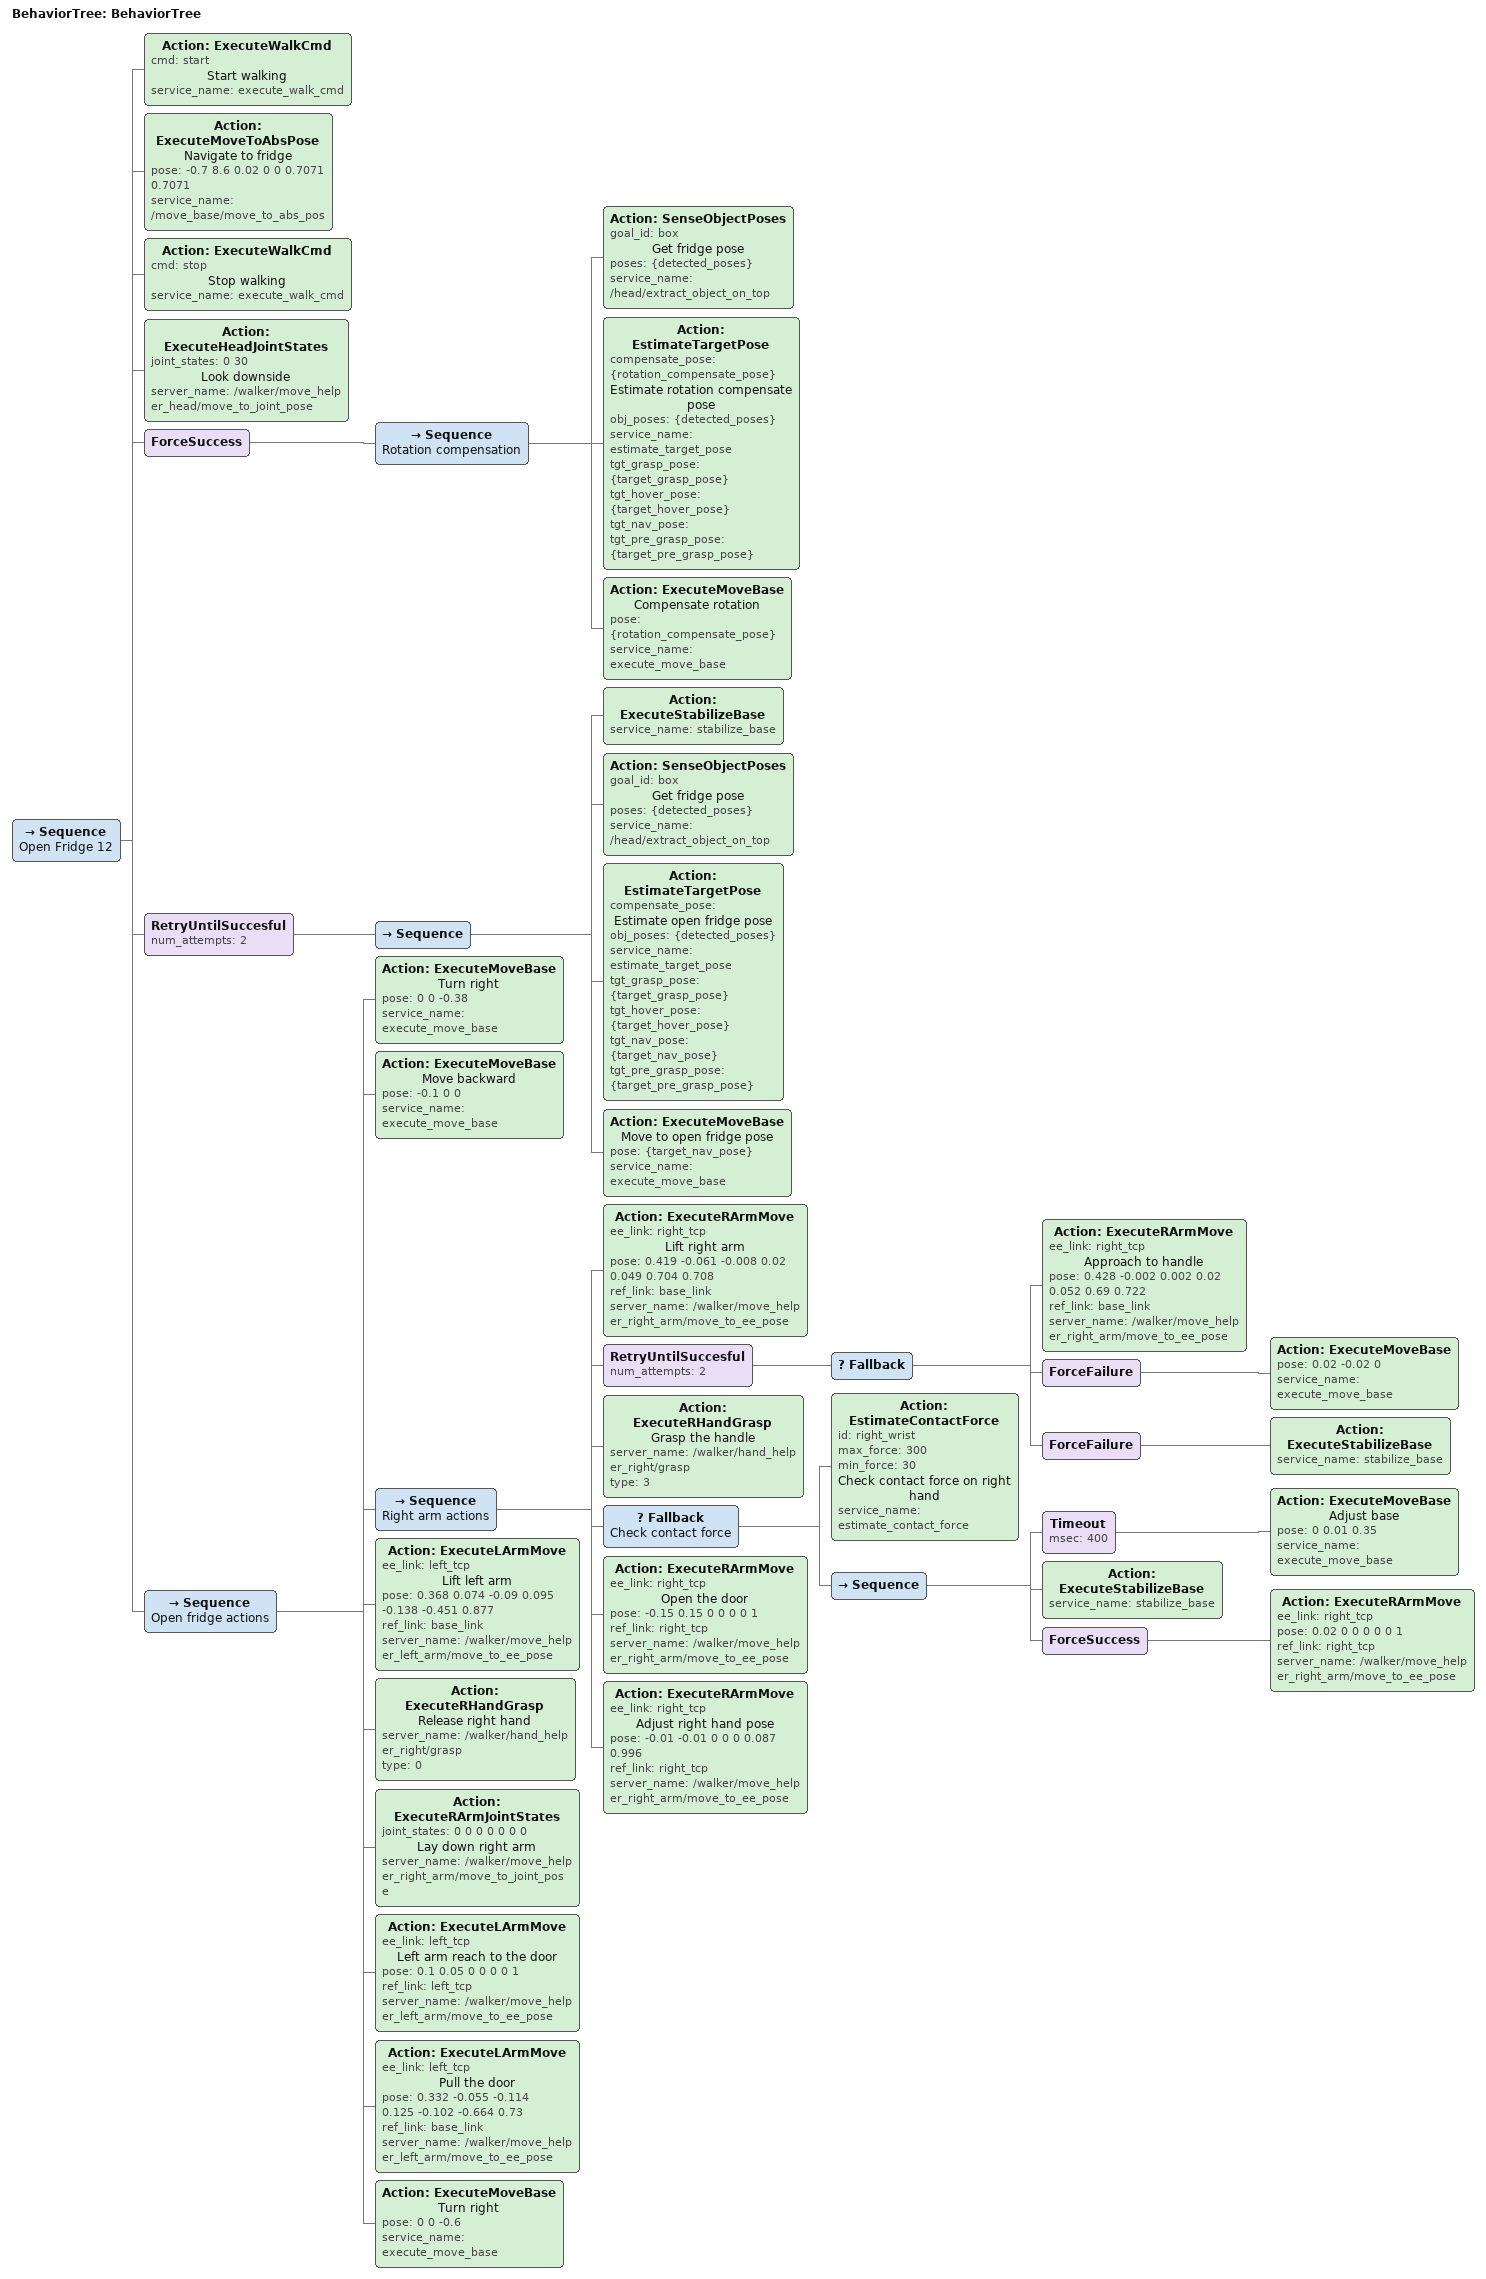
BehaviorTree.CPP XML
<?xml version="1.0"?>
<root main_tree_to_execute="BehaviorTree">
    <BehaviorTree ID="BehaviorTree">
        <Sequence name="Open Fridge 12">
            <Action ID="ExecuteWalkCmd" cmd="start" name="Start walking" service_name="execute_walk_cmd"/>
            <Action ID="ExecuteMoveToAbsPose" name="Navigate to fridge" pose="-0.7 8.6 0.02 0 0 0.7071 0.7071" service_name="/move_base/move_to_abs_pos"/>
            <Action ID="ExecuteWalkCmd" cmd="stop" name="Stop walking" service_name="execute_walk_cmd"/>
            <Action ID="ExecuteHeadJointStates" joint_states="0 30" name="Look downside" server_name="/walker/move_helper_head/move_to_joint_pose"/>
            <ForceSuccess>
                <Sequence name="Rotation compensation">
                    <Action ID="SenseObjectPoses" goal_id="box" name="Get fridge pose" poses="{detected_poses}" service_name="/head/extract_object_on_top"/>
                    <Action ID="EstimateTargetPose" compensate_pose="{rotation_compensate_pose}" name="Estimate rotation compensate pose" obj_poses="{detected_poses}" service_name="estimate_target_pose" tgt_grasp_pose="{target_grasp_pose}" tgt_hover_pose="{target_hover_pose}" tgt_nav_pose="" tgt_pre_grasp_pose="{target_pre_grasp_pose}"/>
                    <Action ID="ExecuteMoveBase" name="Compensate rotation" pose="{rotation_compensate_pose}" service_name="execute_move_base"/>
                </Sequence>
            </ForceSuccess>
            <RetryUntilSuccesful num_attempts="2">
                <Sequence>
                    <Action ID="ExecuteStabilizeBase" service_name="stabilize_base"/>
                    <Action ID="SenseObjectPoses" goal_id="box" name="Get fridge pose" poses="{detected_poses}" service_name="/head/extract_object_on_top"/>
                    <Action ID="EstimateTargetPose" compensate_pose="" name="Estimate open fridge pose" obj_poses="{detected_poses}" service_name="estimate_target_pose" tgt_grasp_pose="{target_grasp_pose}" tgt_hover_pose="{target_hover_pose}" tgt_nav_pose="{target_nav_pose}" tgt_pre_grasp_pose="{target_pre_grasp_pose}"/>
                    <Action ID="ExecuteMoveBase" name="Move to open fridge pose" pose="{target_nav_pose}" service_name="execute_move_base"/>
                </Sequence>
            </RetryUntilSuccesful>
            <Sequence name="Open fridge actions">
                <Action ID="ExecuteMoveBase" name="Turn right" pose="0 0 -0.38" service_name="execute_move_base"/>
                <Action ID="ExecuteMoveBase" name="Move backward" pose="-0.1 0 0" service_name="execute_move_base"/>
                <Sequence name="Right arm actions">
                    <Action ID="ExecuteRArmMove" ee_link="right_tcp" name="Lift right arm" pose="0.419 -0.061 -0.008 0.02 0.049 0.704 0.708" ref_link="base_link" server_name="/walker/move_helper_right_arm/move_to_ee_pose"/>
                    <RetryUntilSuccesful num_attempts="2">
                        <Fallback>
                            <Action ID="ExecuteRArmMove" ee_link="right_tcp" name="Approach to handle" pose="0.428 -0.002 0.002 0.02 0.052 0.69 0.722" ref_link="base_link" server_name="/walker/move_helper_right_arm/move_to_ee_pose"/>
                            <ForceFailure>
                                <Action ID="ExecuteMoveBase" pose="0.02 -0.02 0" service_name="execute_move_base"/>
                            </ForceFailure>
                            <ForceFailure>
                                <Action ID="ExecuteStabilizeBase" service_name="stabilize_base"/>
                            </ForceFailure>
                        </Fallback>
                    </RetryUntilSuccesful>
                    <Action ID="ExecuteRHandGrasp" name="Grasp the handle" server_name="/walker/hand_helper_right/grasp" type="3"/>
                    <Fallback name="Check contact force">
                        <Action ID="EstimateContactForce" id="right_wrist" max_force="300" min_force="30" name="Check contact force on right hand" service_name="estimate_contact_force"/>
                        <Sequence>
                            <Timeout msec="400">
                                <Action ID="ExecuteMoveBase" name="Adjust base" pose="0 0.01 0.35" service_name="execute_move_base"/>
                            </Timeout>
                            <Action ID="ExecuteStabilizeBase" service_name="stabilize_base"/>
                            <ForceSuccess>
                                <Action ID="ExecuteRArmMove" ee_link="right_tcp" pose="0.02 0 0 0 0 0 1" ref_link="right_tcp" server_name="/walker/move_helper_right_arm/move_to_ee_pose"/>
                            </ForceSuccess>
                        </Sequence>
                    </Fallback>
                    <Action ID="ExecuteRArmMove" ee_link="right_tcp" name="Open the door" pose="-0.15 0.15 0 0 0 0 1" ref_link="right_tcp" server_name="/walker/move_helper_right_arm/move_to_ee_pose"/>
                    <Action ID="ExecuteRArmMove" ee_link="right_tcp" name="Adjust right hand pose" pose="-0.01 -0.01 0 0 0 0.087 0.996" ref_link="right_tcp" server_name="/walker/move_helper_right_arm/move_to_ee_pose"/>
                </Sequence>
                <Action ID="ExecuteLArmMove" ee_link="left_tcp" name="Lift left arm" pose="0.368 0.074 -0.09 0.095 -0.138 -0.451 0.877" ref_link="base_link" server_name="/walker/move_helper_left_arm/move_to_ee_pose"/>
                <Action ID="ExecuteRHandGrasp" name="Release right hand" server_name="/walker/hand_helper_right/grasp" type="0"/>
                <Action ID="ExecuteRArmJointStates" joint_states="0 0 0 0 0 0 0" name="Lay down right arm" server_name="/walker/move_helper_right_arm/move_to_joint_pose"/>
                <Action ID="ExecuteLArmMove" ee_link="left_tcp" name="Left arm reach to the door" pose="0.1 0.05 0 0 0 0 1" ref_link="left_tcp" server_name="/walker/move_helper_left_arm/move_to_ee_pose"/>
                <Action ID="ExecuteLArmMove" ee_link="left_tcp" name="Pull the door" pose="0.332 -0.055 -0.114 0.125 -0.102 -0.664 0.73" ref_link="base_link" server_name="/walker/move_helper_left_arm/move_to_ee_pose"/>
                <Action ID="ExecuteMoveBase" name="Turn right" pose="0 0 -0.6" service_name="execute_move_base"/>
            </Sequence>
        </Sequence>
    </BehaviorTree>
</root>
